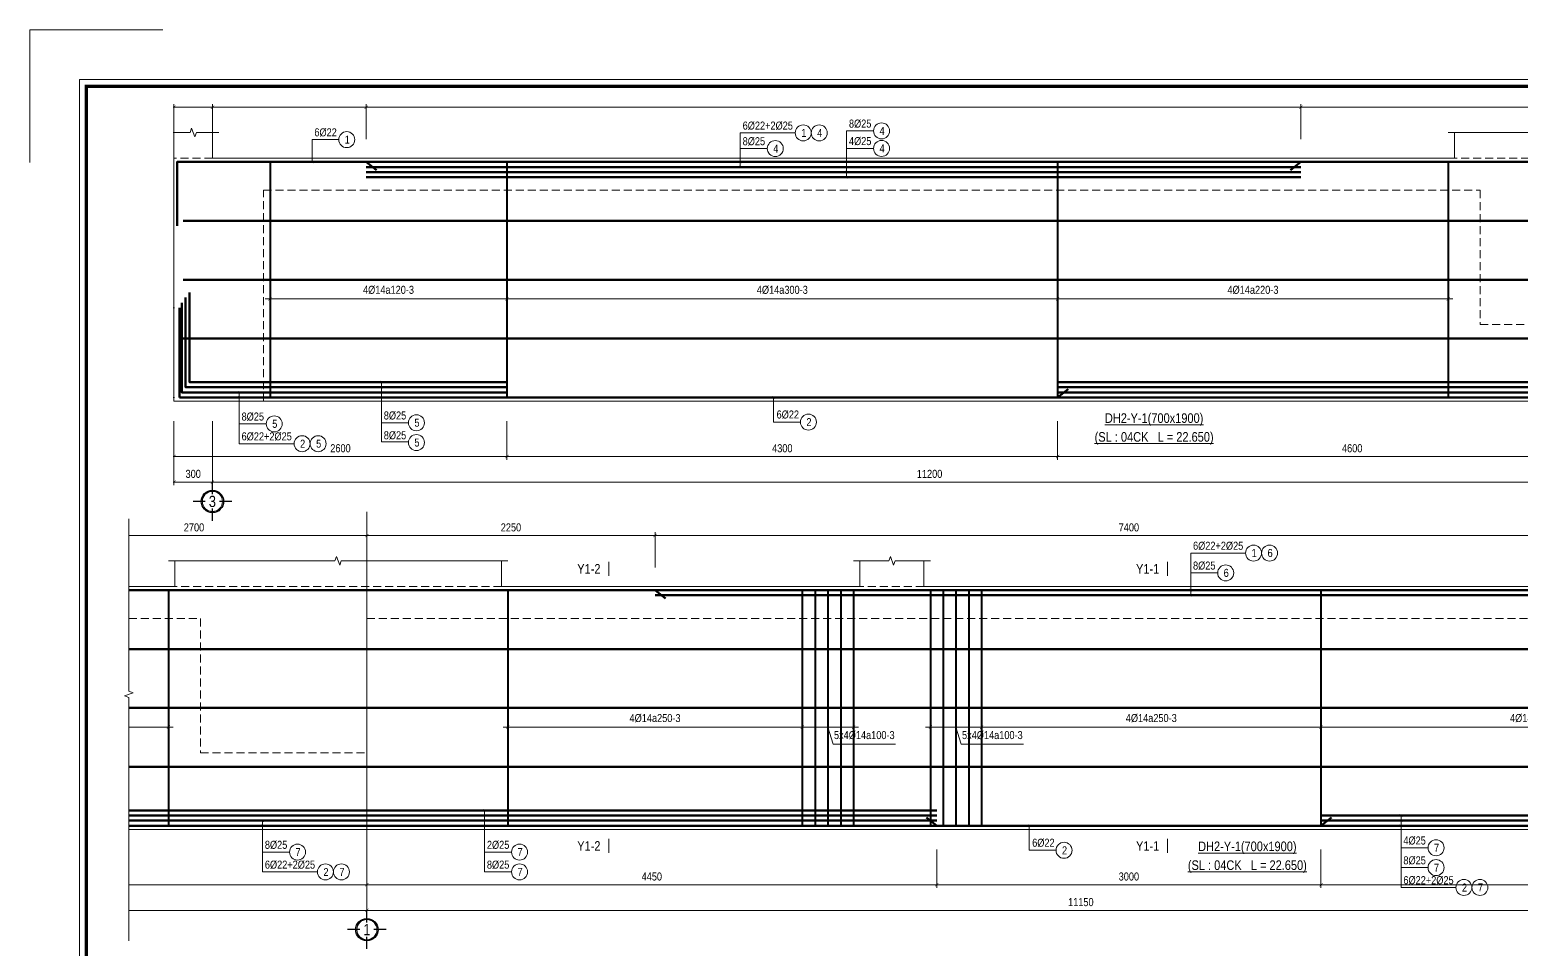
# Model space of a CAD drawing. Header units: millimetres. Extents: x 3014920 to 3563667, y -1638653 to -1356471.
# Drawn here: x 3018599 to 3030244, y -1612857 to -1605675 of the extents above; entities that cross this region are included whole.
import ezdxf
from ezdxf.enums import TextEntityAlignment as Align
from ezdxf.xclip import XClip

# ---------------------------------------------------------------- set-up
doc = ezdxf.new("R2010")
doc.units = ezdxf.units.MM
doc.header["$MEASUREMENT"] = 0
doc.header["$XCLIPFRAME"] = 0
doc.header["$PDMODE"] = 2
for name, pattern in [('6 TANG DIEN HINH 14-15$0$ACAD_ISO10W100', [18, 12, -3, 0, -3]), ('ACAD_ISO04W100', [30, 24, -3, 0, -3]), ('HIDDEN', [0.375, 0.25, -0.125])]:
    doc.linetypes.add(name, pattern=pattern)
doc.layers.get('0').update_dxf_attribs({"lineweight": 9})
doc.layers.get('Defpoints').update_dxf_attribs({"color": 10, "lineweight": 0})
for name, color, linetype, lineweight in [('2', 2, 'Continuous', 20), ('CDAI', 21, 'Continuous', 40), ('CTHEP', 50, 'Continuous', 50), ('DBAO', 90, 'Continuous', 13), ('DGIONG', 130, 'Continuous', 13), ('KTH', 154, 'Continuous', 9), ('Net khuat', 8, 'HIDDEN', 13), ('TEXT', 7, 'Continuous', 15), ('TRUC', 251, 'ACAD_ISO04W100', 9)]:
    doc.layers.add(name, color=color, linetype=linetype, lineweight=lineweight)
doc.layers.add('8', color=8, linetype='Continuous')
doc.styles.add('HELVECONDENSE', font='VHELVCN_0.TTF')
doc.styles.add('Star-HelCon', font='VHELVCN_0.TTF')
doc.styles.add('TTP-HelCon', font='VHELVCN_0.TTF')
doc.styles.add('VNI-HELVE-CONDENSE', font='VHELVCN_0.TTF')
doc.dimstyles.new('kc-25', dxfattribs={"dimtxt": 62.5, "dimasz": 20, "dimexe": 20, "dimexo": 50, "dimgap": 25, "dimtad": 3, "dimdec": 0, "dimzin": 0, "dimdsep": 46, "dimtxsty": 'VNI-HELVE-CONDENSE', "dimblk": 'DIM', "dimcen": 2.5, "dimclrd": 256, "dimclre": 154, "dimclrt": 7, "dimaunit": 1, "dimadec": 0, "dimazin": 0, "dimtfac": 1, "dimtdec": 0, "dimtix": 1, "dimtmove": 0, "dimatfit": 3, "dimldrblk": 'DOT', "dimfxl": 1, "dimtolj": 1, "dimtzin": 0, "dimarcsym": 0})
doc.dimstyles.new('TTP-25', dxfattribs={"dimscale": 25, "dimtxt": 2.5, "dimasz": 1, "dimexe": 1, "dimexo": 1, "dimgap": 0.09, "dimtad": 0, "dimdec": 4, "dimrnd": 1, "dimzin": 9, "dimdsep": 46, "dimtxsty": 'TTP-HelCon', "dimblk": 'ARCHTICK', "dimcen": 0.09, "dimdle": 1.5, "dimclrd": 256, "dimclre": 256, "dimclrt": 7, "dimadec": 0, "dimazin": 0, "dimtfac": 1, "dimtdec": 4, "dimtmove": 0, "dimatfit": 3, "dimldrblk": 'ARCHTICK', "dimfxl": 1, "dimtvp": 1, "dimtolj": 1, "dimtzin": 0, "dimarcsym": 0})

# ---------------------------------------------------------------- blocks, each defined once
blk = doc.blocks.new('_ArchTick')
at = {"color": 0, "linetype": 'ByBlock', "const_width": 0.15}
blk.add_lwpolyline([(-0.5, -0.5), (0.5, 0.5)], dxfattribs=at)
blk = doc.blocks.new('*D2399')
at = {"layer": 'Defpoints', "color": 0, "transparency": 16777216}
for p in [(300, -2030), (11500, -2030), (300, -2531)]:
    blk.add_point(p, dxfattribs=at)
at = {"layer": 'KTH', "lineweight": -2, "transparency": 16777216}
for p, q in [((300, -2055), (300, -2556)), ((11500, -2055), (11500, -2556)), ((11538, -2531), (262, -2531))]:
    blk.add_line(p, q, dxfattribs=at)
at = {"layer": 'KTH', "lineweight": -2, "transparency": 16777216, "xscale": 25, "yscale": 25, "zscale": 25, "rotation": 180}
blk.add_blockref('_ArchTick', (300, -2531), dxfattribs=at)
at = {"layer": 'KTH', "lineweight": -2, "transparency": 16777216, "xscale": 25, "yscale": 25, "zscale": 25}
blk.add_blockref('_ArchTick', (11500, -2531), dxfattribs=at)
at = {"layer": 'KTH', "color": 7, "transparency": 16777216, "insert": (5900, -2467), "char_height": 62.5, "attachment_point": 5, "style": 'TTP-HelCon'}
blk.add_mtext('\\A1;11200', dxfattribs=at)
blk = doc.blocks.new('*D2400')
at = {"layer": 'Defpoints', "color": 0, "transparency": 16777216}
for p in [(1500, 397), (1500, 123), (8800, 123)]:
    blk.add_point(p, dxfattribs=at)
at = {"layer": 'KTH', "lineweight": -2, "transparency": 16777216}
for p, q in [((8837, 397), (1462, 397)), ((1500, 148), (1500, 422)), ((8800, 148), (8800, 422))]:
    blk.add_line(p, q, dxfattribs=at)
at = {"layer": 'KTH', "lineweight": -2, "transparency": 16777216, "xscale": 25, "yscale": 25, "zscale": 25, "rotation": 180}
blk.add_blockref('_ArchTick', (1500, 397), dxfattribs=at)
at = {"layer": 'KTH', "lineweight": -2, "transparency": 16777216, "xscale": 25, "yscale": 25, "zscale": 25}
blk.add_blockref('_ArchTick', (8800, 397), dxfattribs=at)
at = {"layer": 'KTH', "color": 7, "transparency": 16777216, "insert": (5150, 460), "char_height": 62.5, "attachment_point": 5, "style": 'TTP-HelCon'}
blk.add_mtext('\\A1;7300', dxfattribs=at)
blk = doc.blocks.new('*D2401')
at = {"layer": 'Defpoints', "color": 0, "transparency": 16777216}
for p in [(300, 397), (300, 123), (1500, 123)]:
    blk.add_point(p, dxfattribs=at)
at = {"layer": 'KTH', "lineweight": -2, "transparency": 16777216}
for p, q in [((1537, 397), (263, 397)), ((300, 148), (300, 422)), ((1500, 148), (1500, 422))]:
    blk.add_line(p, q, dxfattribs=at)
at = {"layer": 'KTH', "lineweight": -2, "transparency": 16777216, "xscale": 25, "yscale": 25, "zscale": 25, "rotation": 180}
blk.add_blockref('_ArchTick', (300, 397), dxfattribs=at)
at = {"layer": 'KTH', "lineweight": -2, "transparency": 16777216, "xscale": 25, "yscale": 25, "zscale": 25}
blk.add_blockref('_ArchTick', (1500, 397), dxfattribs=at)
at = {"layer": 'KTH', "color": 7, "transparency": 16777216, "insert": (900, 460), "char_height": 62.5, "attachment_point": 5, "style": 'TTP-HelCon'}
blk.add_mtext('\\A1;1200', dxfattribs=at)
blk = doc.blocks.new('*D2402')
at = {"layer": 'Defpoints', "color": 0, "transparency": 16777216}
for p in [(0, -2030), (2600, -2030), (2600, -2331)]:
    blk.add_point(p, dxfattribs=at)
at = {"layer": 'KTH', "lineweight": -2, "transparency": 16777216}
for p, q in [((0, -2055), (0, -2356)), ((2600, -2055), (2600, -2356)), ((-37, -2331), (2637, -2331))]:
    blk.add_line(p, q, dxfattribs=at)
at = {"layer": 'KTH', "lineweight": -2, "transparency": 16777216, "xscale": 25, "yscale": 25, "zscale": 25, "rotation": 180}
blk.add_blockref('_ArchTick', (0, -2331), dxfattribs=at)
at = {"layer": 'KTH', "lineweight": -2, "transparency": 16777216, "xscale": 25, "yscale": 25, "zscale": 25}
blk.add_blockref('_ArchTick', (2600, -2331), dxfattribs=at)
at = {"layer": 'KTH', "color": 7, "transparency": 16777216, "insert": (1300, -2267), "char_height": 62.5, "attachment_point": 5, "style": 'TTP-HelCon'}
blk.add_mtext('\\A1;2600', dxfattribs=at)
blk = doc.blocks.new('*D2403')
at = {"layer": 'Defpoints', "color": 0, "transparency": 16777216}
for p in [(2600, -2030), (6900, -2030), (6900, -2331)]:
    blk.add_point(p, dxfattribs=at)
at = {"layer": 'KTH', "lineweight": -2, "transparency": 16777216}
for p, q in [((2600, -2055), (2600, -2356)), ((6900, -2055), (6900, -2356)), ((2562, -2331), (6937, -2331))]:
    blk.add_line(p, q, dxfattribs=at)
at = {"layer": 'KTH', "lineweight": -2, "transparency": 16777216, "xscale": 25, "yscale": 25, "zscale": 25, "rotation": 180}
blk.add_blockref('_ArchTick', (2600, -2331), dxfattribs=at)
at = {"layer": 'KTH', "lineweight": -2, "transparency": 16777216, "xscale": 25, "yscale": 25, "zscale": 25}
blk.add_blockref('_ArchTick', (6900, -2331), dxfattribs=at)
at = {"layer": 'KTH', "color": 7, "transparency": 16777216, "insert": (4750, -2267), "char_height": 62.5, "attachment_point": 5, "style": 'TTP-HelCon'}
blk.add_mtext('\\A1;4300', dxfattribs=at)
blk = doc.blocks.new('*D2404')
at = {"layer": 'Defpoints', "color": 0, "transparency": 16777216}
for p in [(750, -603), (2600, -603), (2600, -1100)]:
    blk.add_point(p, dxfattribs=at)
at = {"layer": 'KTH', "lineweight": -2, "transparency": 16777216}
for p, q in [((750, -628), (750, -1125)), ((2600, -628), (2600, -1125)), ((712, -1100), (2637, -1100))]:
    blk.add_line(p, q, dxfattribs=at)
at = {"layer": 'KTH', "lineweight": -2, "transparency": 16777216, "xscale": 25, "yscale": 25, "zscale": 25, "rotation": 180}
blk.add_blockref('_ArchTick', (750, -1100), dxfattribs=at)
at = {"layer": 'KTH', "lineweight": -2, "transparency": 16777216, "xscale": 25, "yscale": 25, "zscale": 25}
blk.add_blockref('_ArchTick', (2600, -1100), dxfattribs=at)
at = {"layer": 'KTH', "color": 7, "transparency": 16777216, "insert": (1675, -1030), "char_height": 62.5, "attachment_point": 5, "style": 'TTP-HelCon'}
blk.add_mtext('\\A1;\\A1;4Þ14a120-3', dxfattribs=at)
blk = doc.blocks.new('*D2405')
at = {"layer": 'Defpoints', "color": 0, "transparency": 16777216}
for p in [(2600, -603), (6900, -603), (6900, -1100)]:
    blk.add_point(p, dxfattribs=at)
at = {"layer": 'KTH', "lineweight": -2, "transparency": 16777216}
for p, q in [((2600, -628), (2600, -1125)), ((6900, -628), (6900, -1125)), ((2562, -1100), (6937, -1100))]:
    blk.add_line(p, q, dxfattribs=at)
at = {"layer": 'KTH', "lineweight": -2, "transparency": 16777216, "xscale": 25, "yscale": 25, "zscale": 25, "rotation": 180}
blk.add_blockref('_ArchTick', (2600, -1100), dxfattribs=at)
at = {"layer": 'KTH', "lineweight": -2, "transparency": 16777216, "xscale": 25, "yscale": 25, "zscale": 25}
blk.add_blockref('_ArchTick', (6900, -1100), dxfattribs=at)
at = {"layer": 'KTH', "color": 7, "transparency": 16777216, "insert": (4750, -1030), "char_height": 62.5, "attachment_point": 5, "style": 'TTP-HelCon'}
blk.add_mtext('\\A1;\\A1;\\A1;4Þ14a300-3', dxfattribs=at)
blk = doc.blocks.new('dau truc')
blk.add_circle((0, 0), 180)
at = {"layer": '8'}
for p, q in [((0, 127), (0, 345)), ((-127, 0), (-345, 0)), ((0, -345), (0, -127)), ((345, 0), (127, 0))]:
    blk.add_line(p, q, dxfattribs=at)
blk.add_circle((0, 0), 200, dxfattribs=at)
at = {"layer": 'TEXT', "style": 'HELVECONDENSE'}
blk.add_attdef('A', text='', height=233, dxfattribs=at).set_placement((0, 0), align=Align.MIDDLE)
blk = doc.blocks.new('*D2406')
at = {"layer": 'Defpoints', "color": 0, "transparency": 16777216}
for p in [(18950, -2030), (22650, -2030), (22650, -2331)]:
    blk.add_point(p, dxfattribs=at)
at = {"layer": 'KTH', "lineweight": -2, "transparency": 16777216}
for p, q in [((18950, -2055), (18950, -2356)), ((22650, -2055), (22650, -2356)), ((18913, -2331), (22688, -2331))]:
    blk.add_line(p, q, dxfattribs=at)
at = {"layer": 'KTH', "lineweight": -2, "transparency": 16777216, "xscale": 25, "yscale": 25, "zscale": 25, "rotation": 180}
blk.add_blockref('_ArchTick', (18950, -2331), dxfattribs=at)
at = {"layer": 'KTH', "lineweight": -2, "transparency": 16777216, "xscale": 25, "yscale": 25, "zscale": 25}
blk.add_blockref('_ArchTick', (22650, -2331), dxfattribs=at)
at = {"layer": 'KTH', "color": 7, "transparency": 16777216, "insert": (20800, -2267), "char_height": 62.5, "attachment_point": 5, "style": 'TTP-HelCon'}
blk.add_mtext('\\A1;3700', dxfattribs=at)
blk = doc.blocks.new('DIM')
h = blk.add_hatch(color=1)
h.paths.add_polyline_path([(0.49, 0.29, 1), (0.29, 0.49), (-0.19, 0), (0.19, 0)])
h.paths.add_polyline_path([(0.19, 0), (-0.19, 0), (-0.49, -0.29, 1), (-0.29, -0.49)])
at = {"color": 9}
for p, q in [((-0.19, 0), (-1.5, 0)), ((0.19, 0), (1.5, 0))]:
    blk.add_line(p, q, dxfattribs=at)
at = {"color": 1}
for p, q in [((-0.49, -0.29), (0.29, 0.49)), ((-0.29, -0.49), (0.49, 0.29)), ((-0.19, 0), (0.19, 0))]:
    blk.add_line(p, q, dxfattribs=at)
blk.add_arc((-0.39, -0.39), 0.138, 135, 315, dxfattribs=at)
blk = doc.blocks.new('*D2409')
at = {"layer": 'Defpoints', "color": 0, "transparency": 16777216}
for p in [(9950, -563), (6900, -603), (6900, -1100)]:
    blk.add_point(p, dxfattribs=at)
at = {"layer": 'KTH', "lineweight": -2, "transparency": 16777216}
for p, q in [((6900, -628), (6900, -1125)), ((9950, -588), (9950, -1125)), ((9987, -1100), (6862, -1100))]:
    blk.add_line(p, q, dxfattribs=at)
at = {"layer": 'KTH', "lineweight": -2, "transparency": 16777216, "xscale": 25, "yscale": 25, "zscale": 25, "rotation": 180}
blk.add_blockref('_ArchTick', (6900, -1100), dxfattribs=at)
at = {"layer": 'KTH', "lineweight": -2, "transparency": 16777216, "xscale": 25, "yscale": 25, "zscale": 25}
blk.add_blockref('_ArchTick', (9950, -1100), dxfattribs=at)
at = {"layer": 'KTH', "color": 7, "transparency": 16777216, "insert": (8425, -1030), "char_height": 62.5, "attachment_point": 5, "style": 'TTP-HelCon'}
blk.add_mtext('\\A1;\\A1;4Þ14a220-3', dxfattribs=at)
blk = doc.blocks.new('*D2410')
at = {"layer": 'Defpoints', "color": 0, "transparency": 16777216}
for p in [(11500, 397), (8800, 123), (11500, 123)]:
    blk.add_point(p, dxfattribs=at)
at = {"layer": 'KTH', "lineweight": -2, "transparency": 16777216}
for p, q in [((8762, 397), (11538, 397)), ((8800, 148), (8800, 422)), ((11500, 148), (11500, 422))]:
    blk.add_line(p, q, dxfattribs=at)
at = {"layer": 'KTH', "lineweight": -2, "transparency": 16777216, "xscale": 25, "yscale": 25, "zscale": 25, "rotation": 180}
blk.add_blockref('_ArchTick', (8800, 397), dxfattribs=at)
at = {"layer": 'KTH', "lineweight": -2, "transparency": 16777216, "xscale": 25, "yscale": 25, "zscale": 25}
blk.add_blockref('_ArchTick', (11500, 397), dxfattribs=at)
at = {"layer": 'KTH', "color": 7, "transparency": 16777216, "insert": (10150, 460), "char_height": 62.5, "attachment_point": 5, "style": 'TTP-HelCon'}
blk.add_mtext('\\A1;2700', dxfattribs=at)
blk = doc.blocks.new('*D2411')
at = {"layer": 'Defpoints', "color": 0, "transparency": 16777216}
for p in [(13750, 397), (11500, 123), (13750, 123)]:
    blk.add_point(p, dxfattribs=at)
at = {"layer": 'KTH', "lineweight": -2, "transparency": 16777216}
for p, q in [((11463, 397), (13788, 397)), ((11500, 148), (11500, 422)), ((13750, 148), (13750, 422))]:
    blk.add_line(p, q, dxfattribs=at)
at = {"layer": 'KTH', "lineweight": -2, "transparency": 16777216, "xscale": 25, "yscale": 25, "zscale": 25, "rotation": 180}
blk.add_blockref('_ArchTick', (11500, 397), dxfattribs=at)
at = {"layer": 'KTH', "lineweight": -2, "transparency": 16777216, "xscale": 25, "yscale": 25, "zscale": 25}
blk.add_blockref('_ArchTick', (13750, 397), dxfattribs=at)
at = {"layer": 'KTH', "color": 7, "transparency": 16777216, "insert": (12625, 460), "char_height": 62.5, "attachment_point": 5, "style": 'TTP-HelCon'}
blk.add_mtext('\\A1;2250', dxfattribs=at)
blk = doc.blocks.new('*D2412')
at = {"layer": 'Defpoints', "color": 0, "transparency": 16777216}
for p in [(13750, 397), (13750, 123), (21150, 123)]:
    blk.add_point(p, dxfattribs=at)
at = {"layer": 'KTH', "lineweight": -2, "transparency": 16777216}
for p, q in [((21188, 397), (13713, 397)), ((13750, 148), (13750, 422)), ((21150, 148), (21150, 422))]:
    blk.add_line(p, q, dxfattribs=at)
at = {"layer": 'KTH', "lineweight": -2, "transparency": 16777216, "xscale": 25, "yscale": 25, "zscale": 25, "rotation": 180}
blk.add_blockref('_ArchTick', (13750, 397), dxfattribs=at)
at = {"layer": 'KTH', "lineweight": -2, "transparency": 16777216, "xscale": 25, "yscale": 25, "zscale": 25}
blk.add_blockref('_ArchTick', (21150, 397), dxfattribs=at)
at = {"layer": 'KTH', "color": 7, "transparency": 16777216, "insert": (17450, 460), "char_height": 62.5, "attachment_point": 5, "style": 'TTP-HelCon'}
blk.add_mtext('\\A1;7400', dxfattribs=at)
blk = doc.blocks.new('*D2413')
at = {"layer": 'Defpoints', "color": 0, "transparency": 16777216}
for p in [(12600, -558), (14900, -603), (14900, -1100)]:
    blk.add_point(p, dxfattribs=at)
at = {"layer": 'KTH', "lineweight": -2, "transparency": 16777216}
for p, q in [((12600, -583), (12600, -1125)), ((14900, -628), (14900, -1125)), ((12563, -1100), (14938, -1100))]:
    blk.add_line(p, q, dxfattribs=at)
at = {"layer": 'KTH', "lineweight": -2, "transparency": 16777216, "xscale": 25, "yscale": 25, "zscale": 25, "rotation": 180}
blk.add_blockref('_ArchTick', (12600, -1100), dxfattribs=at)
at = {"layer": 'KTH', "lineweight": -2, "transparency": 16777216, "xscale": 25, "yscale": 25, "zscale": 25}
blk.add_blockref('_ArchTick', (14900, -1100), dxfattribs=at)
at = {"layer": 'KTH', "color": 7, "transparency": 16777216, "insert": (13750, -1030), "char_height": 62.5, "attachment_point": 5, "style": 'TTP-HelCon'}
blk.add_mtext('\\A1;4Þ14a250-3', dxfattribs=at)
blk = doc.blocks.new('*D2414')
at = {"layer": 'Defpoints', "color": 0, "transparency": 16777216}
for p in [(18950, -603), (22300, -603), (18950, -1100)]:
    blk.add_point(p, dxfattribs=at)
at = {"layer": 'KTH', "lineweight": -2, "transparency": 16777216}
for p, q in [((18950, -628), (18950, -1125)), ((22300, -628), (22300, -1125)), ((22338, -1100), (18913, -1100))]:
    blk.add_line(p, q, dxfattribs=at)
at = {"layer": 'KTH', "lineweight": -2, "transparency": 16777216, "xscale": 25, "yscale": 25, "zscale": 25, "rotation": 180}
blk.add_blockref('_ArchTick', (18950, -1100), dxfattribs=at)
at = {"layer": 'KTH', "lineweight": -2, "transparency": 16777216, "xscale": 25, "yscale": 25, "zscale": 25}
blk.add_blockref('_ArchTick', (22300, -1100), dxfattribs=at)
at = {"layer": 'KTH', "color": 7, "transparency": 16777216, "insert": (20625, -1030), "char_height": 62.5, "attachment_point": 5, "style": 'TTP-HelCon'}
blk.add_mtext('\\A1;4Þ14a250-3', dxfattribs=at)
blk = doc.blocks.new('*D2415')
at = {"layer": 'Defpoints', "color": 0, "transparency": 16777216}
for p in [(0, 397), (0, 123), (300, 123)]:
    blk.add_point(p, dxfattribs=at)
at = {"layer": 'KTH', "lineweight": -2, "transparency": 16777216}
for p, q in [((338, 397), (-37, 397)), ((0, 148), (0, 422)), ((300, 148), (300, 422))]:
    blk.add_line(p, q, dxfattribs=at)
at = {"layer": 'KTH', "lineweight": -2, "transparency": 16777216, "xscale": 25, "yscale": 25, "zscale": 25, "rotation": 180}
blk.add_blockref('_ArchTick', (0, 397), dxfattribs=at)
at = {"layer": 'KTH', "lineweight": -2, "transparency": 16777216, "xscale": 25, "yscale": 25, "zscale": 25}
blk.add_blockref('_ArchTick', (300, 397), dxfattribs=at)
at = {"layer": 'KTH', "color": 7, "transparency": 16777216, "insert": (150, 460), "char_height": 62.5, "attachment_point": 5, "style": 'TTP-HelCon'}
blk.add_mtext('\\A1;300', dxfattribs=at)
blk = doc.blocks.new('*D2416')
at = {"layer": 'Defpoints', "color": 0, "transparency": 16777216}
for p in [(6900, -2030), (11500, -2030), (6900, -2331)]:
    blk.add_point(p, dxfattribs=at)
at = {"layer": 'KTH', "lineweight": -2, "transparency": 16777216}
for p, q in [((6900, -2055), (6900, -2356)), ((11500, -2055), (11500, -2356)), ((11538, -2331), (6862, -2331))]:
    blk.add_line(p, q, dxfattribs=at)
at = {"layer": 'KTH', "lineweight": -2, "transparency": 16777216, "xscale": 25, "yscale": 25, "zscale": 25, "rotation": 180}
blk.add_blockref('_ArchTick', (6900, -2331), dxfattribs=at)
at = {"layer": 'KTH', "lineweight": -2, "transparency": 16777216, "xscale": 25, "yscale": 25, "zscale": 25}
blk.add_blockref('_ArchTick', (11500, -2331), dxfattribs=at)
at = {"layer": 'KTH', "color": 7, "transparency": 16777216, "insert": (9200, -2267), "char_height": 62.5, "attachment_point": 5, "style": 'TTP-HelCon'}
blk.add_mtext('\\A1;4600', dxfattribs=at)
blk = doc.blocks.new('*D2417')
at = {"layer": 'Defpoints', "color": 0, "transparency": 16777216}
for p in [(11500, -2030), (15950, -2030), (15950, -2331)]:
    blk.add_point(p, dxfattribs=at)
at = {"layer": 'KTH', "lineweight": -2, "transparency": 16777216}
for p, q in [((11500, -2055), (11500, -2356)), ((15950, -2055), (15950, -2356)), ((11462, -2331), (15988, -2331))]:
    blk.add_line(p, q, dxfattribs=at)
at = {"layer": 'KTH', "lineweight": -2, "transparency": 16777216, "xscale": 25, "yscale": 25, "zscale": 25, "rotation": 180}
blk.add_blockref('_ArchTick', (11500, -2331), dxfattribs=at)
at = {"layer": 'KTH', "lineweight": -2, "transparency": 16777216, "xscale": 25, "yscale": 25, "zscale": 25}
blk.add_blockref('_ArchTick', (15950, -2331), dxfattribs=at)
at = {"layer": 'KTH', "color": 7, "transparency": 16777216, "insert": (13725, -2267), "char_height": 62.5, "attachment_point": 5, "style": 'TTP-HelCon'}
blk.add_mtext('\\A1;4450', dxfattribs=at)
blk = doc.blocks.new('*D2418')
at = {"layer": 'Defpoints', "color": 0, "transparency": 16777216}
for p in [(15950, -2030), (18950, -2030), (18950, -2331)]:
    blk.add_point(p, dxfattribs=at)
at = {"layer": 'KTH', "lineweight": -2, "transparency": 16777216}
for p, q in [((15950, -2055), (15950, -2356)), ((18950, -2055), (18950, -2356)), ((15913, -2331), (18988, -2331))]:
    blk.add_line(p, q, dxfattribs=at)
at = {"layer": 'KTH', "lineweight": -2, "transparency": 16777216, "xscale": 25, "yscale": 25, "zscale": 25, "rotation": 180}
blk.add_blockref('_ArchTick', (15950, -2331), dxfattribs=at)
at = {"layer": 'KTH', "lineweight": -2, "transparency": 16777216, "xscale": 25, "yscale": 25, "zscale": 25}
blk.add_blockref('_ArchTick', (18950, -2331), dxfattribs=at)
at = {"layer": 'KTH', "color": 7, "transparency": 16777216, "insert": (17450, -2267), "char_height": 62.5, "attachment_point": 5, "style": 'TTP-HelCon'}
blk.add_mtext('\\A1;3000', dxfattribs=at)
blk = doc.blocks.new('*D2419')
at = {"layer": 'Defpoints', "color": 0, "transparency": 16777216}
for p in [(11500, -2030), (22650, -2030), (22650, -2531)]:
    blk.add_point(p, dxfattribs=at)
at = {"layer": 'KTH', "lineweight": -2, "transparency": 16777216}
for p, q in [((11500, -2055), (11500, -2556)), ((22650, -2055), (22650, -2556)), ((11463, -2531), (22688, -2531))]:
    blk.add_line(p, q, dxfattribs=at)
at = {"layer": 'KTH', "lineweight": -2, "transparency": 16777216, "xscale": 25, "yscale": 25, "zscale": 25, "rotation": 180}
blk.add_blockref('_ArchTick', (11500, -2531), dxfattribs=at)
at = {"layer": 'KTH', "lineweight": -2, "transparency": 16777216, "xscale": 25, "yscale": 25, "zscale": 25}
blk.add_blockref('_ArchTick', (22650, -2531), dxfattribs=at)
at = {"layer": 'KTH', "color": 7, "transparency": 16777216, "insert": (17075, -2467), "char_height": 62.5, "attachment_point": 5, "style": 'TTP-HelCon'}
blk.add_mtext('\\A1;11150', dxfattribs=at)
blk = doc.blocks.new('MC')
at = {"layer": 'CTHEP', "const_width": 10, "elevation": 0}
blk.add_lwpolyline([(36, 150), (36, 0)], dxfattribs=at)
at = {"layer": 'TEXT', "style": 'TTP-HelCon'}
blk.add_attdef('A', text='', height=100, dxfattribs=at).set_placement((-50, 26), align=Align.RIGHT)
blk = doc.blocks.new('*D2420')
at = {"layer": 'Defpoints', "color": 0, "transparency": 16777216}
for p in [(-144, -1170), (30, -1170), (30, -1870)]:
    blk.add_point(p, dxfattribs=at)
at = {"layer": 'KTH', "lineweight": -2, "transparency": 16777216}
for p, q in [((-144, -1907), (-144, -1133)), ((5, -1170), (-169, -1170)), ((5, -1870), (-169, -1870))]:
    blk.add_line(p, q, dxfattribs=at)
at = {"layer": 'KTH', "lineweight": -2, "transparency": 16777216, "xscale": 25, "yscale": 25, "zscale": 25}
for p, rotation in [((-144, -1170), 90), ((-144, -1870), 270)]:
    blk.add_blockref('_ArchTick', p, dxfattribs=dict(at, rotation=rotation))
at = {"layer": 'KTH', "color": 7, "transparency": 16777216, "insert": (-208, -1520), "char_height": 62.5, "attachment_point": 5, "rotation": 90, "style": 'TTP-HelCon'}
blk.add_mtext('\\A1;700', dxfattribs=at)
blk = doc.blocks.new('*D2424')
at = {"layer": 'Defpoints', "color": 0, "transparency": 16777216}
for p in [(15300, -558), (14900, -603), (14900, -1100)]:
    blk.add_point(p, dxfattribs=at)
at = {"layer": 'KTH', "lineweight": -2, "transparency": 16777216}
for p, q in [((14900, -628), (14900, -1125)), ((15300, -583), (15300, -1125)), ((15338, -1100), (14863, -1100)), ((15100, -1100), (15140, -1233)), ((15140, -1233), (15628, -1233))]:
    blk.add_line(p, q, dxfattribs=at)
at = {"layer": 'KTH', "lineweight": -2, "transparency": 16777216, "xscale": 25, "yscale": 25, "zscale": 25, "rotation": 180}
blk.add_blockref('_ArchTick', (14900, -1100), dxfattribs=at)
at = {"layer": 'KTH', "lineweight": -2, "transparency": 16777216, "xscale": 25, "yscale": 25, "zscale": 25}
blk.add_blockref('_ArchTick', (15300, -1100), dxfattribs=at)
at = {"layer": 'KTH', "color": 7, "transparency": 16777216, "insert": (15384, -1163), "char_height": 62.5, "attachment_point": 5, "style": 'TTP-HelCon'}
blk.add_mtext('\\A1;5x4Þ14a100-3', dxfattribs=at)
blk = doc.blocks.new('*D2425')
at = {"layer": 'Defpoints', "color": 0, "transparency": 16777216}
for p in [(15900, -558), (16300, -603), (16300, -1100)]:
    blk.add_point(p, dxfattribs=at)
at = {"layer": 'KTH', "lineweight": -2, "transparency": 16777216}
for p, q in [((15900, -583), (15900, -1125)), ((16300, -628), (16300, -1125)), ((15863, -1100), (16338, -1100)), ((16100, -1100), (16140, -1233)), ((16140, -1233), (16628, -1233))]:
    blk.add_line(p, q, dxfattribs=at)
at = {"layer": 'KTH', "lineweight": -2, "transparency": 16777216, "xscale": 25, "yscale": 25, "zscale": 25, "rotation": 180}
blk.add_blockref('_ArchTick', (15900, -1100), dxfattribs=at)
at = {"layer": 'KTH', "lineweight": -2, "transparency": 16777216, "xscale": 25, "yscale": 25, "zscale": 25}
blk.add_blockref('_ArchTick', (16300, -1100), dxfattribs=at)
at = {"layer": 'KTH', "color": 7, "transparency": 16777216, "insert": (16384, -1163), "char_height": 62.5, "attachment_point": 5, "style": 'TTP-HelCon'}
blk.add_mtext('\\A1;5x4Þ14a100-3', dxfattribs=at)
blk = doc.blocks.new('*D2426')
at = {"layer": 'Defpoints', "color": 0, "transparency": 16777216}
for p in [(18950, -558), (16300, -603), (16300, -1100)]:
    blk.add_point(p, dxfattribs=at)
at = {"layer": 'KTH', "lineweight": -2, "transparency": 16777216}
for p, q in [((16300, -628), (16300, -1125)), ((18950, -583), (18950, -1125)), ((18988, -1100), (16263, -1100))]:
    blk.add_line(p, q, dxfattribs=at)
at = {"layer": 'KTH', "lineweight": -2, "transparency": 16777216, "xscale": 25, "yscale": 25, "zscale": 25, "rotation": 180}
blk.add_blockref('_ArchTick', (16300, -1100), dxfattribs=at)
at = {"layer": 'KTH', "lineweight": -2, "transparency": 16777216, "xscale": 25, "yscale": 25, "zscale": 25}
blk.add_blockref('_ArchTick', (18950, -1100), dxfattribs=at)
at = {"layer": 'KTH', "color": 7, "transparency": 16777216, "insert": (17625, -1030), "char_height": 62.5, "attachment_point": 5, "style": 'TTP-HelCon'}
blk.add_mtext('\\A1;4Þ14a250-3', dxfattribs=at)
blk = doc.blocks.new('*D2427')
at = {"layer": 'Defpoints', "color": 0, "transparency": 16777216}
for p in [(0, -2030), (300, -2030), (0, -2531)]:
    blk.add_point(p, dxfattribs=at)
at = {"layer": 'KTH', "lineweight": -2, "transparency": 16777216}
for p, q in [((0, -2055), (0, -2556)), ((300, -2055), (300, -2556)), ((337, -2531), (-37, -2531))]:
    blk.add_line(p, q, dxfattribs=at)
at = {"layer": 'KTH', "lineweight": -2, "transparency": 16777216, "xscale": 25, "yscale": 25, "zscale": 25, "rotation": 180}
blk.add_blockref('_ArchTick', (0, -2531), dxfattribs=at)
at = {"layer": 'KTH', "lineweight": -2, "transparency": 16777216, "xscale": 25, "yscale": 25, "zscale": 25}
blk.add_blockref('_ArchTick', (300, -2531), dxfattribs=at)
at = {"layer": 'KTH', "color": 7, "transparency": 16777216, "insert": (150, -2467), "char_height": 62.5, "attachment_point": 5, "style": 'TTP-HelCon'}
blk.add_mtext('\\A1;300', dxfattribs=at)
blk = doc.blocks.new('CHG_XX_Khung ten')
blk.add_lwpolyline([(15, 579), (826, 579), (826, 15), (15, 15)], close=True)
at = {"color": 4, "linetype": 'Continuous', "const_width": 1}
blk.add_lwpolyline([(17, 577), (824, 577), (824, 17), (17, 17)], close=True, dxfattribs=at)
at = {"layer": 'Defpoints', "color": 1, "ltscale": 2}
blk.add_lwpolyline([(40.06, 594), (0, 594), (0, 554)], dxfattribs=at)
blk = doc.blocks.new('2Y-1')
at = {"layer": 'CDAI'}
for points in [[(749.89761, -30), (749.89761, -1870)], [(2599.89761, -30), (2599.89761, -1870)], [(6899.9998, -30), (6899.9998, -1870)], [(9949.9998, -30), (9949.9998, -1870)], [(12600.00002, -30), (12600.00002, -1870)], [(14900.01246, -30), (14900.01246, -1870)], [(15000.01246, -30), (15000.01246, -1870)], [(15100.01246, -30), (15100.01246, -1870)], [(15200.01246, -30), (15200.01246, -1870)], [(15300.01246, -30), (15300.01246, -1870)], [(15900.00002, -30), (15900.00002, -1870)], [(16000.00002, -30), (16000.00002, -1870)], [(16100.00002, -30), (16100.00002, -1870)], [(16200.00002, -30), (16200.00002, -1870)], [(16300.00002, -30), (16300.00002, -1870)], [(18950.00001, -30), (18950.00001, -1870)]]:
    blk.add_lwpolyline(points, dxfattribs=at)
at = {"layer": 'CTHEP'}
for p, q in [((24.54176, -30), (24.54176, -530)), ((1581.3235, -94.5255), (1499.89761, -30)), ((8718.57391, -94.5255), (8799.9998, -30)), ((13831.42591, -94.5255), (13750.00002, -30)), ((22619.99251, -490), (72.71022, -490)), ((22619.99251, -950), (72.71022, -950)), ((42.71022, -1870), (42.71022, -1170)), ((22619.99251, -1410), (72.71022, -1410)), ((6981.42569, -1805.4745), (6899.9998, -1870)), ((15868.57413, -1805.47451), (15950.00002, -1870)), ((19031.4259, -1805.47451), (18950.00001, -1870))]:
    blk.add_line(p, q, dxfattribs=at)
for points in [[(24.54176, -30), (24.54176, -30), (22616.70071, -30)], [(1499.89761, -70), (8799.9998, -70)], [(1499.89761, -110), (8799.9998, -110)], [(13750.00002, -70), (21150.00001, -70)], [(1499.89761, -150), (8799.9998, -150)], [(2599.89761, -1830), (60.0075, -1830), (60.0075, -1130)], [(2599.89761, -1790), (90.0075, -1790), (90.0075, -1090)], [(2599.89761, -1750), (120.0075, -1750), (120.0075, -1050)], [(18950.00001, -1790), (22559.99251, -1790), (22559.99251, -1090)], [(18950.00001, -1830), (22589.99251, -1830), (22589.99251, -1130)], [(42.71022, -1870), (22619.99251, -1870), (22619.99251, -1170)], [(6899.9998, -1750), (15950.00002, -1750)], [(6899.9998, -1790), (15950.00002, -1790)], [(6899.9998, -1830), (15950.00002, -1830)], [(12749.9923, -1830), (15950.00002, -1830)], [(13249.9923, -1790), (15950.00002, -1790)]]:
    blk.add_lwpolyline(points, dxfattribs=at)
at = {"layer": 'DBAO', "linetype": 'Continuous'}
for p, q in [((300, 200), (300, 0)), ((10000.00002, 200), (10000.00002, 0)), ((12549.9998, 200), (12549.9998, 0)), ((15350.00713, 200), (15350.00713, 0)), ((15850.00535, 200), (15850.00535, 0)), ((300, 0), (9999.9998, 0)), ((12549.9998, 0), (15350.00713, 0)), ((15849.99785, 0), (22350.00001, 0))]:
    blk.add_line(p, q, dxfattribs=at)
at = {"layer": 'DBAO', "linetype": 'Continuous', "flags": 128}
for points in [[(0, 200), (0, -1900)], [(22649.99251, 0), (22649.99251, -1900), (0, -1900)]]:
    blk.add_lwpolyline(points, dxfattribs=at)
at = {"layer": 'DGIONG', "linetype": 'Continuous', "flags": 128}
for points in [[(350, 200), (175, 200), (162.5, 165.65653), (137.5, 234.34347), (125, 200), (-50, 200)], [(12599.9998, 200), (11299.99991, 200), (11287.49991, 165.65653), (11262.49991, 234.34347), (11249.99991, 200), (9950.00002, 200)], [(15900.00535, 200), (15625.00535, 200), (15612.50535, 165.65653), (15587.50535, 234.34347), (15575.00535, 200), (15300.00713, 200)]]:
    blk.add_lwpolyline(points, dxfattribs=at)
at = {"layer": 'DGIONG'}
for centre in [(4913.25543, 196.74545), (5038.25543, 196.74545), (5525.31312, 212.37263), (18423.83891, 260.04133), (18548.83891, 260.04133), (1349.13384, 143.92733), (4695.36593, 74.5709), (5525.31312, 75.76244), (18205.94941, 105.06033), (782.69898, -2076.00134), (1893.07716, -2067.44336), (4953.84607, -2062.04426), (10958.38066, -2076.00134), (12692.12527, -2076.00134), (16943.52064, -2062.04426), (19848.5111, -2042.39538), (1000.58848, -2230.98234), (1125.58848, -2230.98234), (1893.07716, -2222.42436), (11176.27016, -2230.98234), (11301.27016, -2230.98234), (12692.12527, -2230.98234), (19848.511, -2197.37639), (20066.4005, -2352.35739), (20191.4005, -2352.35739)]:
    blk.add_circle(centre, 62.5, dxfattribs=at)
at = {"layer": 'Net khuat', "ltscale": 250}
for p, q in [((300, 0), (0, 0)), ((299.9925, 0), (300, 0)), ((12549.9998, 0), (9999.9998, 0)), ((12549.9923, 0), (12549.9998, 0)), ((15850.00535, 0), (15350.00713, 0)), ((15849.99785, 0), (15850.00535, 0)), ((699.90511, -1900), (699.90511, -250)), ((699.90511, -250), (10200.00001, -250)), ((10200.00001, -250), (10200.00001, -1300)), ((11500.00001, -250), (22350.00001, -250)), ((11500.00001, -1300), (11500.00001, -250)), ((10200.00001, -1300), (11500.00001, -1300))]:
    blk.add_line(p, q, dxfattribs=at)
at = {"layer": 'TRUC', "linetype": '6 TANG DIEN HINH 14-15$0$ACAD_ISO10W100', "ltscale": 1250}
blk.add_lwpolyline([(11500.00001, 581.80316), (11500.00001, -2558.64143)], dxfattribs=at)
at = {"xscale": 0.75, "yscale": 0.75, "zscale": 0.75}
for p, values in [((13361.52438, 79.50624), {'A': 'Y1-2'}), ((17724.80097, 79.50624), {'A': 'Y1-1'})]:
    blk.add_blockref('MC', p, dxfattribs=at).add_auto_attribs(values)
ref = blk.add_blockref('MC', (13361.52438, -1971.55805), dxfattribs=dict(xscale=-0.75, yscale=0.75, zscale=0.75, rotation=180))
ref.add_attrib('A', 'Y1-2', dxfattribs={"layer": 'TEXT', "height": 75, "style": 'TTP-HelCon'}).set_placement((13324.02438, -2065.68848), align=Align.RIGHT)
ref = blk.add_blockref('MC', (17724.80097, -1971.55805), dxfattribs=dict(xscale=-0.75, yscale=0.75, zscale=0.75, rotation=180))
ref.add_attrib('A', 'Y1-1', dxfattribs={"layer": 'TEXT', "height": 75, "style": 'TTP-HelCon'}).set_placement((17687.30097, -2065.68848), align=Align.RIGHT)
at = {"layer": '2', "ltscale": 300}
ref = blk.add_blockref('dau truc', (300.00001, -2681.76094), dxfattribs=dict(at, xscale=0.436713129747659, yscale=0.436713129747659, zscale=0.436713129747659))
ref.add_attrib('A', '3', dxfattribs={"layer": 'TEXT', "height": 87.5, "style": 'HELVECONDENSE'}).set_placement((300.00001, -2681.76094), align=Align.MIDDLE)
ref = blk.add_blockref('dau truc', (11500.00001, -2681.76094), dxfattribs=dict(at, xscale=0.436713129747659, yscale=0.436713129747659, zscale=0.436713129747659))
ref.add_attrib('A', '1', dxfattribs={"layer": 'TEXT', "height": 87.5, "style": 'HELVECONDENSE'}).set_placement((11500.00001, -2681.76094), align=Align.MIDDLE)
at = {"layer": 'TEXT', "style": 'TTP-HelCon'}
for s, p in [('6Þ22+2Þ25', (17951.03103, 285.89428, 0)), ('6Þ22', (1096.14561, 169.78028, 0)), ('6Þ22+2Þ25', (4440.44755, 222.59839, 0)), ('8Þ25', (5270.39474, 238.22558, 0)), ('8Þ25', (4440.44755, 100.42384, 0)), ('4Þ25', (5270.39474, 101.61538, 0)), ('8Þ25', (17951.03103, 130.91328, 0)), ('8Þ25', (1638.15878, -2041.59042, 0)), ('6Þ22', (4705.35784, -2034.1472, 0)), ('6Þ22', (16695.0324, -2034.1472, 0)), ('4Þ25', (19593.59272, -2016.54244, 0)), ('8Þ25', (527.7806, -2050.14839, 0)), ('8Þ25', (10703.46229, -2050.14839, 0)), ('2Þ25', (12437.20689, -2050.14839, 0)), ('6Þ22+2Þ25', (527.7806, -2205.12939, 0)), ('8Þ25', (1638.15878, -2196.57142, 0)), ('6Þ22+2Þ25', (10703.46229, -2205.12939, 0)), ('8Þ25', (12437.20689, -2205.12939, 0)), ('8Þ25', (19593.59262, -2171.52344, 0)), ('6Þ22+2Þ25', (19593.59262, -2326.50444, 0))]:
    blk.add_text(s, height=62.5, dxfattribs=at).set_placement(p)
at = {"layer": 'TEXT', "style": 'Star-HelCon'}
for s, p in [('4', (5529.47979, 212.37263)), ('1', (18428.00557, 260.04133)), ('6', (18553.00557, 260.04133)), ('1', (1353.30051, 143.92733)), ('1', (4917.42209, 196.74545)), ('4', (5042.42209, 196.74545)), ('6', (18210.11607, 105.06033)), ('4', (4699.53259, 74.5709)), ('4', (5529.47979, 75.76244)), ('5', (786.86565, -2076.00134)), ('5', (1897.24383, -2067.44336)), ('2', (4958.01273, -2062.04426)), ('7', (10962.54733, -2076.00134)), ('7', (12696.29194, -2076.00134)), ('2', (16947.6873, -2062.04426)), ('7', (19852.67777, -2042.39538)), ('2', (1004.75515, -2230.98234)), ('5', (1129.75515, -2230.98234)), ('5', (1897.24383, -2222.42436)), ('2', (11180.43683, -2230.98234)), ('7', (11305.43683, -2230.98234)), ('7', (12696.29194, -2230.98234)), ('7', (19852.67766, -2197.37639)), ('2', (20070.56716, -2352.35739)), ('7', (20195.56716, -2352.35739))]:
    blk.add_text(s, height=62.5, dxfattribs=at).set_placement(p, align=Align.MIDDLE)
at = {"layer": 'TEXT', "color": 6, "style": 'TTP-HelCon'}
for s, p in [('%%UDH2-Y-1(700x1900)', (7653.27871, -2068.54635)), ('%%UDH2-Y-1(700x1900)', (18375.02629, -2068.54635)), ('%%U(SL : 04CK   L = 22.650)', (7653.27871, -2215.44095)), ('%%U(SL : 04CK   L = 22.650)', (18375.02629, -2215.44095))]:
    blk.add_text(s, height=75, dxfattribs=at).set_placement(p, align=Align.CENTER)
at = {"layer": 'KTH'}
for base, p1, p2, picture, middle in [((0, 396.57849), (300, 122.57389), (0, 122.57389), '*D2415', (150, 460.41183)), ((300, 396.57849), (1499.89761, 122.57389), (300, 122.57389), '*D2401', (899.9488, 460.41183)), ((1499.89761, 396.57849), (8799.9998, 122.57389), (1499.89761, 122.57389), '*D2400', (5149.9487, 460.41183)), ((13750.00002, 396.57849), (21150.00001, 122.57389), (13750.00002, 122.57389), '*D2412', (17450.00001, 460.41183)), ((2599.89761, -2330.94067), (0, -2029.8964), (2599.89761, -2029.8964), '*D2402', (1299.9488, -2267.10733)), ((0, -2530.8964), (299.99823, -2029.8964), (0, -2029.8964), '*D2427', (149.99911, -2467.06307)), ((299.99823, -2530.8964), (11500.00001, -2029.8964), (299.99823, -2029.8964), '*D2399', (5899.99912, -2467.06307)), ((6899.9998, -2330.94067), (2599.89761, -2029.8964), (6899.9998, -2029.8964), '*D2403', (4749.9487, -2267.10733)), ((15950.00002, -2330.94067), (11499.99823, -2029.8964), (15950.00002, -2029.8964), '*D2417', (13724.99912, -2267.10733)), ((18950.00001, -2330.94067), (15950.00002, -2029.8964), (18950.00001, -2029.8964), '*D2418', (17450.00001, -2267.10733)), ((22650.00001, -2330.94067), (18950.00001, -2029.8964), (22650.00001, -2029.8964), '*D2406', (20800.00001, -2267.10733))]:
    dim = blk.add_linear_dim(base=base, p1=p1, p2=p2, dimstyle='TTP-25', override={"dimtmove": 1}, dxfattribs=at)
    dim.commit()
    dim.dimension.update_dxf_attribs({"geometry": picture, "text_midpoint": middle})
for base, p1, p2, picture, middle in [((11500.00001, 396.57849), (8799.9998, 122.57389), (11500.00001, 122.57389), '*D2410', (10149.9999, 460.41183)), ((13750.00002, 396.57849), (11500.00001, 122.57389), (13750.00002, 122.57389), '*D2411', (12625.00001, 460.41183)), ((6899.9998, -2330.94067), (11500.00001, -2029.8964), (6899.9998, -2029.8964), '*D2416', (9199.9999, -2267.10733)), ((22650.00001, -2530.8964), (11500.00001, -2029.8964), (22650.00001, -2029.8964), '*D2419', (17075.00001, -2467.06307))]:
    dim = blk.add_linear_dim(base=base, p1=p1, p2=p2, angle=180, dimstyle='TTP-25', override={"dimtmove": 1}, dxfattribs=at)
    dim.commit()
    dim.dimension.update_dxf_attribs({"geometry": picture, "text_midpoint": middle})
for base, p1, p2, text, picture, middle in [((6899.9998, -1100), (9949.9998, -563.39236), (6899.9998, -602.86333), '\\A1;4Þ14a220-3', '*D2409', (8424.9998, -1030.08334)), ((14900.01246, -1100), (15300.01246, -558.04862), (14900.01246, -602.86333), '5x4Þ14a100-3', '*D2424', (15142.23746, -1163.33334)), ((16300.00002, -1100), (18950.00001, -558.04862), (16300.00002, -602.86333), '4Þ14a250-3', '*D2426', (17625.00001, -1030.08334)), ((18950.00001, -1100), (22300.00001, -602.86333), (18950.00001, -602.86333), '4Þ14a250-3', '*D2414', (20625.00001, -1030.08334))]:
    dim = blk.add_linear_dim(base=base, p1=p1, p2=p2, angle=180, text=text, dimstyle='TTP-25', override={"dimtmove": 1}, dxfattribs=at)
    dim.commit()
    dim.dimension.update_dxf_attribs({"geometry": picture, "text_midpoint": middle})
for base, p1, p2, text, picture, middle in [((14900.01246, -1100), (12600.00002, -558.04862), (14900.01246, -602.86333), '4Þ14a250-3', '*D2413', (13750.00624, -1030.08334)), ((16300.00002, -1100), (15900.00002, -558.04862), (16300.00002, -602.86333), '5x4Þ14a100-3', '*D2425', (16142.22502, -1163.33334)), ((2599.89761, -1100), (749.89761, -602.86333), (2599.89761, -602.86333), '\\A1;4Þ14a120-3', '*D2404', (1674.89761, -1030.08334)), ((6899.9998, -1100), (2599.89761, -602.86333), (6899.9998, -602.86333), '\\A1;\\A1;4Þ14a300-3', '*D2405', (4749.9487, -1030.08334))]:
    dim = blk.add_linear_dim(base=base, p1=p1, p2=p2, text=text, dimstyle='TTP-25', override={"dimtmove": 1}, dxfattribs=at)
    dim.commit()
    dim.dimension.update_dxf_attribs({"geometry": picture, "text_midpoint": middle})
dim = blk.add_aligned_dim(p1=(29.9646, -1870), p2=(29.9646, -1170.26296), distance=174.22887, dimstyle='TTP-25', override={"dimtmove": 1}, dxfattribs=at)
dim.commit()
dim.dimension.update_dxf_attribs({"geometry": '*D2420', "text_midpoint": (-208.0976, -1520.13148)})
at = {"layer": 'DGIONG'}
for points in [[(17932.5192, -30), (17932.519, 260.04133), (18361.33891, 260.04133)], [(1077.63384, -30), (1077.63358, 143.92733), (1286.63384, 143.92733)], [(4421.93578, -30), (4421.93552, 196.74545), (4850.75543, 196.74545)], [(5251.88297, -110), (5251.88271, 212.37263), (5462.81312, 212.37263)], [(4421.93578, -70), (4421.93552, 74.5709), (4632.86593, 74.5709)], [(5251.88297, -150), (5251.88271, 75.76244), (5462.81312, 75.76244)], [(17932.51925, -70), (17932.519, 105.06033), (18143.44941, 105.06033)], [(509.26893, -1830), (509.26857, -2076.00134), (720.19898, -2076.00134)], [(1619.64711, -1750), (1619.64675, -2215.19578), (1830.57716, -2215.19578)], [(1619.64711, -1790), (1619.64688, -2067.03999), (1830.57716, -2067.44336)], [(10684.95061, -1830), (10684.95025, -2076.00134), (10895.88066, -2076.00134)], [(12418.69522, -1750), (12418.69486, -2076.00134), (12629.62527, -2076.00134)], [(12418.69522, -1790), (12418.69486, -2230.98234), (12629.62527, -2230.98234)], [(19575.08095, -1830), (19575.08059, -2197.37639), (19786.011, -2197.37639)], [(19575.08094, -1790), (19575.08069, -2042.39538), (19786.0111, -2042.39538)], [(509.26889, -1870), (509.26857, -2230.98234), (938.08848, -2230.98234)], [(4682.34607, -1870), (4682.3458, -2062.04426), (4891.34607, -2062.04426)], [(10684.95057, -1870), (10684.95025, -2230.98234), (11113.77016, -2230.98234)], [(16672.02064, -1870), (16672.02037, -2062.04426), (16881.02064, -2062.04426)], [(19575.08091, -1870), (19575.08059, -2352.35739), (20003.9005, -2352.35739)]]:
    blk.add_leader(points, dimstyle='kc-25', override={"dimtad": 0, "dimldrblk": 'ArchTick', "dimfxl": 100, "dimarcsym": 1}, dxfattribs=at)

msp = doc.modelspace()

# ---------------------------------------------------------------- linework, layer by layer
at = {"layer": 'DGIONG', "linetype": 'Continuous', "flags": 128}
msp.add_lwpolyline([(3019371.30076, -1612790.33567), (3019371.30098, -1610891.17091), (3019336.95751, -1610878.67091), (3019405.64445, -1610853.67091), (3019371.30098, -1610841.17091), (3019371.30077, -1609494.90756)], dxfattribs=at)

# ---------------------------------------------------------------- block references
ref = msp.add_blockref('2Y-1', (3019724.37211, -1606677.06821))
XClip(ref).set_block_clipping_path([(-5.385396793, -3270.3417576971), (14673.535818988, 428.0921269241)])
ref = msp.add_blockref('2Y-1', (3009730.53182, -1610022.31381))
XClip(ref).set_block_clipping_path([(9640.768929441, -2877.1834205671), (22993.258383946, 731.2957882611)])

# ---------------------------------------------------------------- next in the draw order: block references
at = {"color": 5, "xscale": 25.92478421704392, "yscale": 25.92478421704392, "zscale": 25.92478421704392}
msp.add_blockref('CHG_XX_Khung ten', (3018598.62735, -1621074.38806), dxfattribs=at)

doc.saveas('drawing.dxf')
